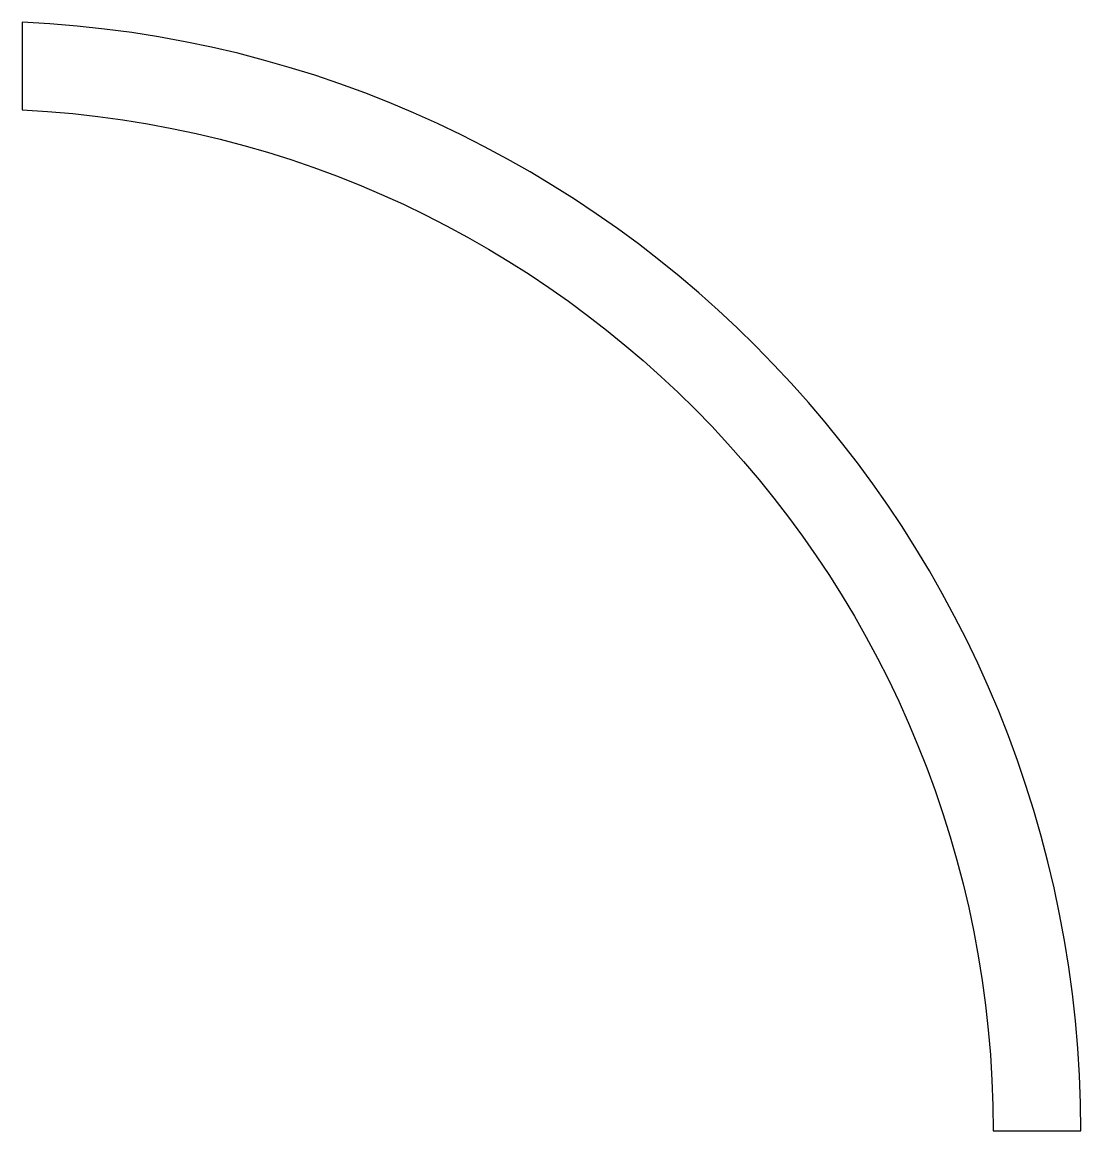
# Model space of a CAD drawing. Header units: inches. Extents: x 1452 to 1814, y 154 to 533.
import ezdxf

# ---------------------------------------------------------------- set-up
doc = ezdxf.new("R2010")
doc.units = ezdxf.units.IN
doc.header["$MEASUREMENT"] = 0

msp = doc.modelspace()

# ---------------------------------------------------------------- linework, layer by layer
msp.add_lwpolyline([(1814.31, 153.62, 0.400784), (1451.81, 533.22), (1451.81, 503.19, -0.399638), (1784.31, 153.62)], format="xyb", close=True)

doc.saveas('drawing.dxf')
